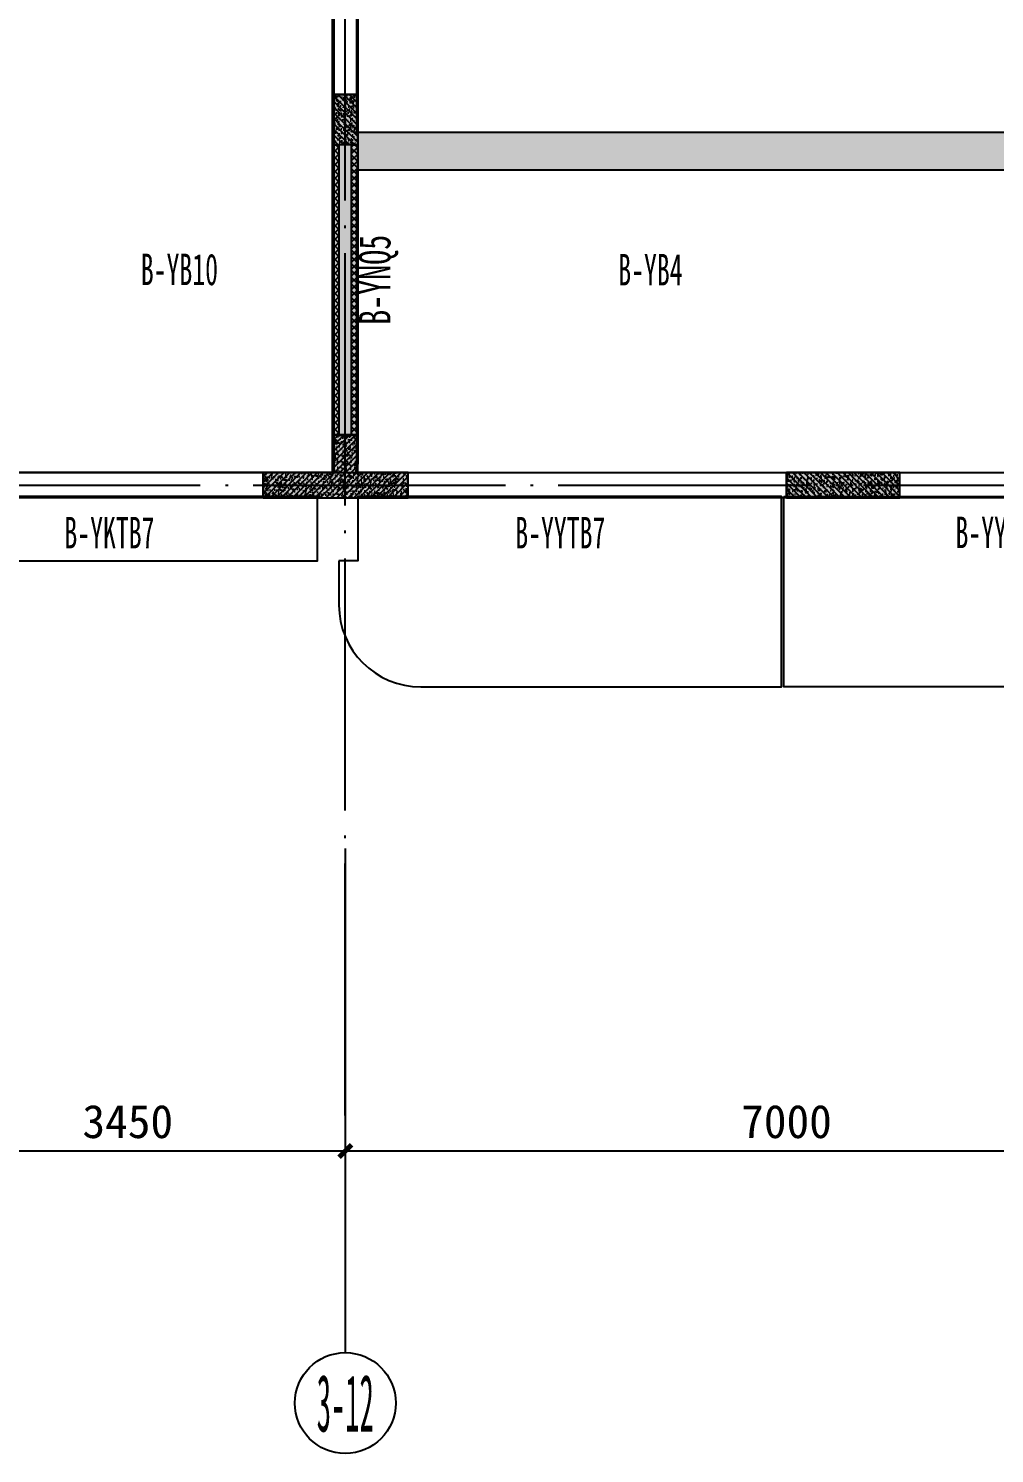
# Model space of a CAD drawing. Extents: x -3200781797 to -8106663, y 494714 to 1244925.
# Drawn here: x -8148863 to -8141201, y 919743 to 931048 of the extents above; entities that cross this region are included whole.
import ezdxf
from ezdxf.enums import TextEntityAlignment as Align

# ---------------------------------------------------------------- set-up
doc = ezdxf.new("R2010")
doc.units = 0
doc.header["$LTSCALE"] = 1000
doc.header["$MEASUREMENT"] = 0
for name, pattern in [('120-墙体$0$CONTINOUS', [0]), ('3#-轴线$0$DOTE', [2.4200000000000004, 2, -0.2, 0.02, -0.2]), ('3#4#5#$0$DASH', [0.35, 0.25, -0.1]), ('DASH', [0.35, 0.25, -0.1])]:
    doc.linetypes.add(name, pattern=pattern)
doc.layers.get('Defpoints').update_dxf_attribs({"color": 30, "linetype": 'DASH'})
for name, color, linetype in [('120-墙体$0$S-WALL', 40, 'Continuous'), ('120-墙体$0$S-WALL-BEAM', 120, 'Continuous'), ('120-墙体$0$S-WALL-COLU', 252, '120-墙体$0$CONTINOUS'), ('120-墙体$0$S-WALL-COLU-HATC', 16, 'Continuous'), ('120-墙体$0$S-WALL-HATC', 253, 'Continuous'), ('3#-轴线$0$3#-轴号$0$A-ANNO-AXIS-CIRC', 3, 'Continuous'), ('3#-轴线$0$3#-轴号$0$A-ANNO-AXIS-TEXT', 7, 'Continuous'), ('3#-轴线$0$3#-轴号$0$A-ANNO-DIMS', 3, 'Continuous'), ('3#-轴线$0$A-ANNO-DOTE', 10, '3#-轴线$0$DOTE'), ('3#-轴线$0$AXIS_TEXT', 7, 'Continuous'), ('3#4#5#$0$PC-SLAB', 6, '3#4#5#$0$DASH'), ('3#4#5#$0$S-ANNO-TEXT', 7, 'Continuous'), ('3#4#5#$0$S-PC-FQ-NYQ', 4, 'Continuous'), ('3#4#5#$0$S-PC-FQ-WYQ', 4, 'Continuous'), ('3#4#5#$0$S-PC-SLAB', 6, 'Continuous'), ('3#4#5#$0$S-WALL-HATC', 253, 'Continuous')]:
    doc.layers.add(name, color=color, linetype=linetype)
doc.layers.add('3#4#5#$0$结构板边线', color=2, linetype='Continuous', plot=False)
doc.styles.add('3#-轴线$0$3#-轴号$0$_TCH_AXIS', font='')
doc.styles.add('3#-轴线$0$3#-轴号$0$_TCH_DIM_T3', font='')
doc.styles.add('3#-轴线$0$COMPLEX', font='COMPLEX')
doc.styles.add('3#4#5#$0$外部参照 1$0$宋体', font='', dxfattribs={"width": 0.8})
doc.styles.add('3#4#5#$0$宋体', font='', dxfattribs={"width": 0.8})
doc.styles.get('3#-轴线$0$3#-轴号$0$_TCH_AXIS').set_extended_font_data('SimSun')
doc.styles.get('3#-轴线$0$3#-轴号$0$_TCH_DIM_T3').set_extended_font_data('SimSun')
doc.styles.get('3#4#5#$0$外部参照 1$0$宋体').set_extended_font_data('SimSun')
doc.styles.get('3#4#5#$0$宋体').set_extended_font_data('SimSun')
doc.dimstyles.new('3#-轴线$0$3#-轴号$0$_TCH_ARCH&&100', dxfattribs={"dimtxt": 264.3459915611814, "dimasz": 100, "dimexe": 250, "dimexo": 300, "dimgap": 100, "dimtad": 1, "dimdec": 0, "dimzin": 0, "dimdsep": 46, "dimtxsty": '3#-轴线$0$3#-轴号$0$_TCH_DIM_T3', "dimblk": '3#-轴线$0$3#-轴号$0$_ArchTick', "dimcen": 0.09, "dimclrt": 7, "dimazin": 2, "dimtfac": 1, "dimtdec": 0, "dimtix": 1, "dimtmove": 2, "dimatfit": 3, "dimfxl": 100, "dimtolj": 1, "dimtzin": 0, "dimarcsym": 0})

# ---------------------------------------------------------------- blocks, each defined once
blk = doc.blocks.new('3#4#5#$0$B-YNQ5')
at = {"layer": '3#4#5#$0$S-PC-FQ-WYQ'}
h = blk.add_hatch(dxfattribs=at)
h.set_pattern_fill('ANSI37', color=256, scale=12, angle=90)
h.set_pattern_definition([(135, (-700179.3753933299, 889530.4557070036), (-26.94076836320746, -26.94076836320745), []), (225, (-700179.3753933299, 889530.4557070036), (26.94076836320745, -26.94076836320746), [])])
h.paths.add_polyline_path([(161623.2727779609, 374629.0427384769), (161673.2727779609, 374629.0427384769), (161673.0345778133, 376929.1323038201), (161623.0345778133, 376929.1323038201)])
h = blk.add_hatch(dxfattribs=at)
h.set_pattern_fill('ANSI37', color=256, scale=12, angle=90)
h.set_pattern_definition([(135, (-700029.3753961069, 889530.455707011), (-26.94076836320746, -26.94076836320745), []), (225, (-700029.3753961069, 889530.455707011), (26.94076836320745, -26.94076836320746), [])])
h.paths.add_polyline_path([(161773.2727751837, 374629.0427384845), (161823.2727751837, 374629.0427384845), (161823.0345750361, 376929.1323038276), (161773.0345750361, 376929.1323038276)])
for points in [[(161623.2727779609, 374629.0427384769), (161673.2727779609, 374629.0427384769), (161673.0345778133, 376929.1323038201), (161623.0345778133, 376929.1323038201)], [(161623.0345775274, 376929.1323038201), (161823.034577871, 376929.1323038201), (161823.2727780187, 374629.0427384845), (161623.272777675, 374629.0427384845)], [(161773.2727751837, 374629.0427384845), (161823.2727751837, 374629.0427384845), (161823.0345750361, 376929.1323038276), (161773.0345750361, 376929.1323038276)]]:
    blk.add_lwpolyline(points, close=True, dxfattribs=at)
blk = doc.blocks.new('3#4#5#$0$A$C53EF3948')
at = {"layer": '3#4#5#$0$S-PC-FQ-WYQ', "xscale": -1}
blk.add_blockref('3#4#5#$0$B-YNQ5', (186172.6738079819, -385429.260512662), dxfattribs=at)
at = {"layer": '3#4#5#$0$S-PC-FQ-NYQ', "style": '3#4#5#$0$宋体', "width": 0.7}
blk.add_text('B-YNQ5', height=250, rotation=90, dxfattribs=at).set_placement((24683.70425050106, -9927.582095347927), align=Align.MIDDLE_LEFT)
blk = doc.blocks.new('3#4#5#$0$A$C7C4D4DCF')
at = {"layer": '3#4#5#$0$S-PC-SLAB'}
for points in [[(21009.3611694845, -500.150258674752), (24229.3611694845, -500.150258674752), (24229.3611694845, 9.849741325248033), (21009.3611694845, 9.849741325248033)], [(27929.32810633542, 9.481160311726853), (31439.63632002129, 9.481160311726853), (31439.63632002129, -1500.373667599168), (27929.32810633542, -1500.373667599168)]]:
    blk.add_lwpolyline(points, close=True, dxfattribs=at)
blk.add_lwpolyline([(24399.62161241769, -500.1502586726565), (24399.61049537227, -850.503183799854, 0.4141804521324078), (25049.80980524834, -1500.503153244266), (27909.29343446536, -1500.396355630364), (27909.32810633542, 9.481160311726853), (24548.93780027347, 9.583637793082744), (24548.92225557746, -500.1502582277753), (24399.62161241769, -500.1502586726565)], format="xyb", dxfattribs=at)
at = {"layer": '3#4#5#$0$结构板边线', "color": 6}
blk.add_lwpolyline([(28098.92225557746, -0.1497376705519855), (28098.92225557746, -0.1502586747519672)], dxfattribs=at)
at = {"layer": '3#4#5#$0$PC-SLAB', "linetype": 'ByBlock', "style": '3#4#5#$0$外部参照 1$0$宋体', "width": 0.6}
for s, p in [('B-YKTB7', (22579.58720322984, -276.2359511667746)), ('B-YYTB7', (26155.64828932279, -276.2354301625746)), ('B-YYTB8', (29647.59514322068, -276.2354301624))]:
    blk.add_text(s, height=250, rotation=359.9999999998562, dxfattribs=at).set_placement(p, align=Align.MIDDLE)
blk = doc.blocks.new('3#4#5#$0$ban3')
at = {"layer": '3#4#5#$0$S-WALL-HATC', "ltscale": 100}
h = blk.add_hatch(dxfattribs=at)
h.set_pattern_fill('AR-CONC', color=256, scale=25, angle=-270.0000000000001, style=0)
h.set_pattern_definition([(139.9999999999999, (-37341055835.11649, -2020437159.278883), (15.6880337456489, 179.3150456501884), [18.75, -206.25]), (84.99999999999994, (-37341055835.11649, -2020437159.278883), (-188.048033425003, -34.68783340324987), [15, -165]), (190.4513999999999, (-37341055833.80915, -2020437144.335963), (-172.3598855152383, 144.6273454285055), [15.93504749999986, -175.2855279999978]), (136.1841999999999, (-37341055885.11649, -2020437159.278883), (41.37975358225471, 266.8102621564111), [28.125, -309.375]), (186.6356, (-37341055881.66816, -2020437137.044697), (-243.5294677251103, 233.665676387176), [23.902572, -262.92825]), (81.18419999999995, (-37341055885.11649, -2020437159.278883), (-243.529650231331, 233.665486283407), [22.5, -247.5]), (111, (-37341055872.61649, -2020437134.278883), (100.6547226663348, 149.2267630296154), [18.75, -206.25]), (55.99999999999998, (-37341055872.61649, -2020437134.278883), (-181.2875112617132, 60.82883298039556), [15, -165]), (161.4514, (-37341055864.22858, -2020437121.843325), (-80.63262417748795, 210.0556571453725), [15.9350475, -175.285528]), (127.5, (-37341055835.11649, -2020437159.278883), (-83.22346345782788, 3.039963829322726), [0, -162.9999999999978, 0, -167.4999999999978, 0, -165.6249999999978]), (97.49999999999993, (-37341055835.11649, -2020437159.278883), (-98.60292797059002, 65.76738436053722), [0, -95.5, 0, -159.25, 0, -63.125]), (57.49999999999993, (-37341055835.11649, -2020437215.028883), (5.638717933595033, 133.4556090431022), [0, -62.5, 0, -195, 0, -258.75]), (47.49999999999995, (-37341055835.11649, -2020437240.028883), (-25.02624558307933, 145.7965423355966), [0, -81.25, 0, -129.5, 0, -183.75])])
h.paths.add_polyline_path([(-214482.0009958031, 404475.0000121126), (-214482.0009958031, 404775.0000121126), (-221282.0008585938, 404775.0000121126), (-221282.0008585938, 404475.0000121126)])
at = {"layer": '3#4#5#$0$S-PC-SLAB'}
blk.add_lwpolyline([(-214472.0009953861, 407075.0001829517), (-214472.0009953861, 404775.0000121126), (-221292.000995802, 404775.0000121126), (-221292.000995802, 405875.0000121126), (-220092.0000025203, 405874.9618342608), (-220092.0009953849, 407075.0001829517), (-214472.0009953861, 407075.0001829517)], dxfattribs=at)
for points in [[(-214292.0078049129, 402075.9156289196), (-211022.007804914, 402075.9156289196), (-211022.0078049995, 406075.9155135542), (-214292.0078049983, 406075.9155135542)], [(-214472.0009958031, 402075.0000121126), (-221292.000995802, 402075.0000121126), (-221292.000995802, 404475.0000121126), (-214472.0009958031, 404475.0000121126)]]:
    blk.add_lwpolyline(points, close=True, dxfattribs=at)
at = {"layer": '3#4#5#$0$S-WALL-HATC', "ltscale": 100}
blk.add_lwpolyline([(-214482.0009958031, 404475.0000121126), (-214482.0009958031, 404775.0000121126), (-221282.0008585938, 404775.0000121126), (-221282.0008585938, 404475.0000121126)], close=True, dxfattribs=at)
blk = doc.blocks.new('3#4#5#$0$5#')
at = {"layer": '3#4#5#$0$S-ANNO-TEXT', "xscale": -1}
blk.add_blockref('3#4#5#$0$ban3', (-43034.90157780028, -247400.4721099574), dxfattribs=at)
at = {"layer": '3#4#5#$0$PC-SLAB', "linetype": 'ByBlock', "style": '3#4#5#$0$外部参照 1$0$宋体', "width": 0.6}
for s, p in [('B-YB10', (170031.326707441, 156285.1807464121)), ('B-YB4', (173767.3276205205, 156285.1807464121))]:
    blk.add_text(s, height=250, dxfattribs=at).set_placement(p, align=Align.MIDDLE)
blk = doc.blocks.new('120-墙体')
at = {"layer": '120-墙体$0$S-WALL-COLU-HATC'}
h = blk.add_hatch(dxfattribs=at)
h.set_pattern_fill('AR-CONC', color=256, scale=10)
h.set_pattern_definition([(49.99999999999999, (9687.075450700388, -245657.8341566524), (71.72601826007535, -6.275213498259511), [7.5, -82.5]), (355, (9687.075450700388, -245657.8341566524), (-13.8751333613, 75.21921337000119), [6, -66]), (100.4514, (9693.0526187004, -245658.3570906524), (57.85093817140216, 68.94395420609536), [6.374018999999977, -70.11421119999962]), (46.18420000000002, (9687.075450700388, -245637.8341566524), (106.7241048625644, -16.55190143290181), [11.24999999999991, -123.7499999999993]), (96.6356, (9695.969125200383, -245639.2134873524), (93.46627055487033, 97.41178709004417), [9.561028799999999, -105.1713]), (351.1842, (9687.075450700388, -245637.8341566524), (93.46619451336272, 97.41186009253246), [9, -99]), (21, (9697.075450700388, -245642.8341566524), (59.69070521184616, -40.26188906653388), [7.5, -82.5]), (326.0000000000001, (9697.075450700388, -245642.8341566524), (24.33153319215817, 72.5150045046853), [6, -66]), (71.4514, (9702.049674000387, -245646.1893172524), (84.02226285814899, 32.25304967099524), [6.374019000000001, -70.1142112]), (37.50000000000001, (9687.075450700388, -245657.8341566524), (1.215985531729067, 33.28938538313115), [0, -65.19999999999999, 0, -67, 0, -66.25]), (7.499999999999999, (9687.075450700388, -245657.8341566524), (26.30695374421486, 39.44117118823603), [0, -38.2, 0, -63.7, 0, -25.25]), (327.5, (9664.7754507004, -245657.8341566524), (53.3822436172409, -2.255487173437976), [0, -25, 0, -78, 0, -103.5]), (317.5, (9654.7754507004, -245657.8341566524), (58.31861693423862, 10.01049823323177), [0, -32.5, 0, -51.8, 0, -73.5])])
h.paths.add_polyline_path([(-2550.000196011708, -8000.000515879854), (-2750.000196011708, -8000.000515879854), (-2750.000196011708, -8400.000515879854), (-2550.000196011701, -8400.000515879852)])
h = blk.add_hatch(dxfattribs=at)
h.set_pattern_fill('ANSI31', color=256, scale=250, style=0)
h.set_pattern_definition([(45, (9687.075450700388, -245657.8341566524), (-22.09708691207961, 22.09708691207961), [])])
h.paths.add_polyline_path([(-2750.000196011708, -8400.000515879854), (-2550.000196011701, -8400.000515879852), (-2550.000196011708, -8000.000515879854), (-2750.000196011708, -8000.000515879854)])
h = blk.add_hatch(dxfattribs=at)
h.set_pattern_fill('AR-CONC', color=256, scale=10, angle=90)
h.set_pattern_definition([(140, (224491.5126408452, 4537.052479688762), (6.275213498259515, 71.72601826007535), [7.5, -82.5]), (85, (224491.5126408452, 4537.052479688762), (-75.21921337000119, -13.8751333613), [6, -66]), (190.4514, (224492.0355748452, 4543.02964768876), (-68.94395420609536, 57.85093817140216), [6.374018999999978, -70.11421119999964]), (136.1842, (224471.5126408452, 4537.052479688762), (16.55190143290181, 106.7241048625644), [11.24999999999992, -123.7499999999993]), (186.6356, (224472.8919715452, 4545.946154188758), (-97.41178709004417, 93.46627055487033), [9.561028799999978, -105.1712999999998]), (81.18419999999999, (224471.5126408452, 4537.052479688762), (-97.41186009253246, 93.46619451336272), [9, -99]), (111, (224476.5126408452, 4547.052479688762), (40.26188906653389, 59.69070521184616), [7.5, -82.5]), (56.00000000000002, (224476.5126408452, 4547.052479688762), (-72.5150045046853, 24.33153319215818), [6, -66]), (161.4514, (224479.8678014452, 4552.026702988762), (-32.25304967099523, 84.02226285814899), [6.374019000000001, -70.1142112]), (127.5, (224491.5126408452, 4537.052479688762), (-33.28938538313115, 1.215985531729069), [0, -65.19999999999999, 0, -67, 0, -66.25]), (97.49999999999993, (224491.5126408452, 4537.052479688762), (-39.44117118823603, 26.30695374421486), [0, -38.19999999999999, 0, -63.7, 0, -25.25]), (57.49999999999998, (224491.5126408452, 4514.752479688759), (2.255487173437979, 53.3822436172409), [0, -24.99999999999996, 0, -77.99999999999984, 0, -103.4999999999998]), (47.49999999999999, (224491.5126408452, 4504.752479688759), (-10.01049823323177, 58.31861693423862), [0, -32.5, 0, -51.8, 0, -73.5])])
h.paths.add_polyline_path([(-2550.000000539585, -11000), (-2000.0000005396, -11000.01577594737), (-2000.000000539585, -11200.01577594737), (-2750.000000539585, -11200), (-3150.000000539585, -11200), (-3150.000000539585, -11000), (-2750, -11000), (-2750, -10700.00009191037), (-2550.000000000233, -10700.00009191036)])
h = blk.add_hatch(dxfattribs=at)
h.set_pattern_fill('ANSI31', color=256, scale=250, angle=90, style=0)
h.set_pattern_definition([(135, (224491.5126408452, 4537.052479688762), (-22.09708691207961, -22.09708691207961), [])])
h.paths.add_polyline_path([(-2550.000000539585, -11000), (-2000.0000005396, -11000.01577594737), (-2000.000000539585, -11200.01577594737), (-2750.000000539585, -11200), (-3150.000000539585, -11200), (-3150.000000539585, -11000), (-2750, -11000), (-2750, -10700.00009191037), (-2550.000000000233, -10700.00009191036)])
h = blk.add_hatch(dxfattribs=at)
h.set_pattern_fill('AR-CONC', color=256, scale=10)
h.set_pattern_definition([(49.99999999999999, (-11554.74921846861, -252107.8154490572), (71.72601826007535, -6.275213498259511), [7.5, -82.5]), (355, (-11554.74921846861, -252107.8154490572), (-13.8751333613, 75.21921337000119), [6, -66]), (100.4514, (-11548.7720504686, -252108.3383830572), (57.85093817140216, 68.94395420609536), [6.374018999999973, -70.11421119999956]), (46.18420000000002, (-11554.74921846861, -252087.8154490572), (106.7241048625644, -16.55190143290181), [11.2499999999999, -123.7499999999992]), (96.6356, (-11545.85554396862, -252089.1947797572), (93.46627055487033, 97.41178709004417), [9.561028799999999, -105.1713]), (351.1842, (-11554.74921846861, -252087.8154490572), (93.46619451336272, 97.41186009253246), [9, -99]), (21, (-11544.74921846861, -252092.8154490572), (59.69070521184616, -40.26188906653388), [7.5, -82.5]), (326.0000000000001, (-11544.74921846861, -252092.8154490572), (24.33153319215817, 72.5150045046853), [6, -66]), (71.4514, (-11539.77499516861, -252096.1706096572), (84.02226285814899, 32.25304967099524), [6.374019000000001, -70.1142112]), (37.50000000000001, (-11554.74921846861, -252107.8154490572), (1.215985531729067, 33.28938538313115), [0, -65.19999999999999, 0, -67, 0, -66.25]), (7.499999999999999, (-11554.74921846861, -252107.8154490572), (26.30695374421486, 39.44117118823603), [0, -38.2, 0, -63.7, 0, -25.25]), (327.5, (-11577.0492184686, -252107.8154490572), (53.3822436172409, -2.255487173437976), [0, -25, 0, -78, 0, -103.5]), (317.5, (-11587.0492184686, -252107.8154490572), (58.31861693423862, 10.01049823323177), [0, -32.5, 0, -51.8, 0, -73.5])])
h.paths.add_polyline_path([(-7050, -11200.00019601171), (-7050, -11000.00019601171), (-6150.000000000015, -11000.00129538469), (-6150.000000000007, -11200.00129538469)])
h = blk.add_hatch(dxfattribs=at)
h.set_pattern_fill('ANSI31', color=256, scale=250, style=0)
h.set_pattern_definition([(45, (-11554.74921846861, -252107.8154490572), (-22.09708691207961, 22.09708691207961), [])])
h.paths.add_polyline_path([(-7050, -11000.00019601171), (-7050, -11200.00019601171), (-6150.000000000007, -11200.00129538469), (-6150.000000000015, -11000.00129538469)])
at = {"layer": '120-墙体$0$S-WALL-HATC'}
for points in [[(-2550.0002049373, -11000.00051587985), (-2550.0002049373, -8000.000515879851), (-2750.0002049373, -8000.000515879851), (-2750.0002049373, -11000.00051587985), (-2650.000204937285, -11066.66718254652)], [(-6600, -11200), (-6599.999999999993, -11000), (-7049.999999999993, -11000), (-7050, -11200)], [(-6150.000000000015, -11000), (-6599.999999999993, -11000), (-6600, -11200), (-6150, -11200)], [(-2650, -11066.66666666667), (-2750, -11000), (-3150, -11000), (-3150, -11200), (-2650, -11200)], [(-2000.000000000015, -11000), (-2750, -11000), (-2650, -11066.66666666667), (-2650, -11200), (-2000, -11200)]]:
    blk.add_hatch(color=256, dxfattribs=at).paths.add_polyline_path(points)
at = {"layer": '120-墙体$0$S-WALL'}
for p, q in [((-2750.000196011708, -7933.333373326636), (-2750.000196011708, -10933.33337332664)), ((-2550.0002049373, -8000.000515879852), (-2750.0002049373, -8000.000515879853)), ((-2550.0002049373, -11000.00051587985), (-2550.0002049373, -8000.000515879852)), ((-6599.999999999993, -11000), (-7049.999999999993, -11000)), ((-7050, -11200), (-7049.999999999993, -11000)), ((-6150.000000000015, -11000), (-6599.999999999993, -11000)), ((-6150, -11200), (-6150.000000000015, -11000)), ((-2750, -11000), (-3150, -11000)), ((-3150, -11200), (-3150, -11000)), ((-2000.000000000015, -11000), (-2750, -11000)), ((-2000, -11200), (-2000.000000000015, -11000)), ((-6600, -11200), (-7050, -11200)), ((-6150, -11200), (-6600, -11200)), ((-2650, -11200), (-3150, -11200)), ((-2000, -11200), (-2650, -11200))]:
    blk.add_line(p, q, dxfattribs=at)
at = {"layer": '120-墙体$0$S-WALL-BEAM'}
for points in [[(-2549.999210441369, -3300.000287245691), (-2749.999602464784, -3300.000287245691), (-2750.0002049373, -8000.000515879853), (-2549.999812913884, -8000.000515879852)], [(-9050, -10999.99960797658), (-9050.000000000007, -11200), (-7050, -11200.00019601171), (-7050, -10999.99980398829)], [(-6150, -10999.99960797658), (-6150, -11200), (-3150, -11200.00019601171), (-3150, -10999.99980398829)], [(-2000, -10999.99960797658), (-2000, -11200), (100, -11200.00019601171), (100, -10999.99980398829)]]:
    blk.add_lwpolyline(points, close=True, dxfattribs=at)
at = {"layer": '120-墙体$0$S-WALL-COLU', "lineweight": -2}
for points in [[(-2550.000196011708, -8000.000515879854), (-2750.000196011708, -8000.000515879854), (-2750.000196011708, -8400.000515879854), (-2550.000196011701, -8400.000515879852)], [(-7050, -11200.00019601171), (-7050, -11000.00019601171), (-6150.000000000015, -11000.00129538469), (-6150.000000000007, -11200.00129538469)]]:
    blk.add_lwpolyline(points, close=True, dxfattribs=at)
at = {"layer": '120-墙体$0$S-WALL-COLU', "linetype": 'ByBlock'}
blk.add_lwpolyline([(-2550.000000539585, -11000), (-2000.0000005396, -11000.01577594737), (-2000.000000539585, -11200.01577594737), (-2750.000000539585, -11200), (-3150.000000539585, -11200), (-3150.000000539585, -11000), (-2750, -11000), (-2750, -10700.00009191037), (-2550.000000000233, -10700.00009191036), (-2550.000000539585, -11000)], dxfattribs=at)
blk = doc.blocks.new('3#-轴线$0$_AXISO')
blk.add_circle((0, 0), 0.5)
at = {"layer": '3#-轴线$0$AXIS_TEXT', "style": '3#-轴线$0$COMPLEX', "width": 1.041666666666667}
blk.add_attdef('A', text='', height=0.56, dxfattribs=at).set_placement((-0.25, -0.28), (0.25, -0.28), align=Align.FIT)
blk = doc.blocks.new('3#-轴线$0$3#-轴号$0$_ArchTick')
at = {"color": 0, "linetype": 'ByBlock', "const_width": 0.4}
blk.add_lwpolyline([(-0.5, -0.5), (0.5, 0.5)], dxfattribs=at)
blk = doc.blocks.new('*D2030')
at = {"layer": '3#-轴线$0$3#-轴号$0$A-ANNO-DIMS', "color": 0, "lineweight": -2, "transparency": 16777216}
for p, q in [((20900, -15881.51446492399), (20900, -16631.51446492399)), ((24350, -15881.51446492399), (24350, -16631.51446492399)), ((20900, -16381.51446492399), (24350, -16381.51446492399))]:
    blk.add_line(p, q, dxfattribs=at)
at = {"layer": 'Defpoints', "color": 0, "transparency": 16777216}
for p in [(20900, -15581.51446492399), (24350, -15581.51446492399), (24350, -16381.51446492399)]:
    blk.add_point(p, dxfattribs=at)
at = {"layer": '3#-轴线$0$3#-轴号$0$A-ANNO-DIMS', "color": 0, "lineweight": -2, "transparency": 16777216, "xscale": 100, "yscale": 100, "zscale": 100, "rotation": 180}
blk.add_blockref('3#-轴线$0$3#-轴号$0$_ArchTick', (20900, -16381.51446492399), dxfattribs=at)
at = {"layer": '3#-轴线$0$3#-轴号$0$A-ANNO-DIMS', "color": 0, "lineweight": -2, "transparency": 16777216, "xscale": 100, "yscale": 100, "zscale": 100}
blk.add_blockref('3#-轴线$0$3#-轴号$0$_ArchTick', (24350, -16381.51446492399), dxfattribs=at)
at = {"layer": '3#-轴线$0$3#-轴号$0$A-ANNO-DIMS', "color": 7, "transparency": 16777216, "insert": (22625, -16149.3414691434), "char_height": 264.3459915611814, "attachment_point": 5, "style": '3#-轴线$0$3#-轴号$0$_TCH_DIM_T3'}
blk.add_mtext('\\A1;3450', dxfattribs=at)
blk = doc.blocks.new('*D2031')
at = {"layer": '3#-轴线$0$3#-轴号$0$A-ANNO-DIMS', "color": 0, "lineweight": -2, "transparency": 16777216}
for p, q in [((24350, -15881.51446492399), (24350, -16631.51446492399)), ((31350, -15881.51446492399), (31350, -16631.51446492399)), ((24350, -16381.51446492399), (31350, -16381.51446492399))]:
    blk.add_line(p, q, dxfattribs=at)
at = {"layer": 'Defpoints', "color": 0, "transparency": 16777216}
for p in [(24350, -15581.51446492399), (31350, -15581.51446492399), (31350, -16381.51446492399)]:
    blk.add_point(p, dxfattribs=at)
at = {"layer": '3#-轴线$0$3#-轴号$0$A-ANNO-DIMS', "color": 0, "lineweight": -2, "transparency": 16777216, "xscale": 100, "yscale": 100, "zscale": 100, "rotation": 180}
blk.add_blockref('3#-轴线$0$3#-轴号$0$_ArchTick', (24350, -16381.51446492399), dxfattribs=at)
at = {"layer": '3#-轴线$0$3#-轴号$0$A-ANNO-DIMS', "color": 0, "lineweight": -2, "transparency": 16777216, "xscale": 100, "yscale": 100, "zscale": 100}
blk.add_blockref('3#-轴线$0$3#-轴号$0$_ArchTick', (31350, -16381.51446492399), dxfattribs=at)
at = {"layer": '3#-轴线$0$3#-轴号$0$A-ANNO-DIMS', "color": 7, "transparency": 16777216, "insert": (27850, -16149.3414691434), "char_height": 264.3459915611814, "attachment_point": 5, "style": '3#-轴线$0$3#-轴号$0$_TCH_DIM_T3'}
blk.add_mtext('\\A1;7000', dxfattribs=at)
blk = doc.blocks.new('3#-轴线$0$3#-轴号')
at = {"layer": '3#-轴线$0$3#-轴号$0$A-ANNO-AXIS-CIRC'}
blk.add_line((24350, -13981.51446492398), (24350, -17981.51446492398), dxfattribs=at)
ref = blk.add_blockref('3#-轴线$0$_AXISO', (24350, -18381.51446492398), dxfattribs=dict(at, xscale=800, yscale=800, zscale=800))
ref.add_attrib('A', '3-12', dxfattribs={"layer": '3#-轴线$0$3#-轴号$0$A-ANNO-AXIS-TEXT', "height": 452.5483399593904, "style": '3#-轴线$0$3#-轴号$0$_TCH_AXIS', "width": 0.3496093749999973}).set_placement((24123.72583002031, -18607.78863490367), (24576.27416997969, -18607.78863490367), align=Align.FIT)
at = {"layer": '3#-轴线$0$3#-轴号$0$A-ANNO-DIMS'}
for p1, p2, picture, middle in [((20900, -15581.51446492399), (24350, -15581.51446492399), '*D2030', (22625, -16149.3414691434)), ((24350, -15581.51446492399), (31350, -15581.51446492399), '*D2031', (27850, -16149.3414691434))]:
    dim = blk.add_aligned_dim(p1=p1, p2=p2, distance=-800, dimstyle='3#-轴线$0$3#-轴号$0$_TCH_ARCH&&100', dxfattribs=at)
    dim.commit()
    dim.dimension.update_dxf_attribs({"geometry": picture, "text_midpoint": middle})
blk = doc.blocks.new('3#-轴线')
at = {"layer": '3#-轴线$0$A-ANNO-DOTE'}
for points in [[(24350, -16100), (24350, -3200)], [(-3000, -11100), (44800, -11100)]]:
    blk.add_lwpolyline(points, dxfattribs=at)
blk.add_blockref('3#-轴线$0$3#-轴号', (0, 0))

msp = doc.modelspace()

# ---------------------------------------------------------------- block references
msp.add_blockref('3#-轴线', (-8170700.435511587, 938524.6198560873))
at = {"xscale": -1, "rotation": 3.622788229407092e-06}
msp.add_blockref('120-墙体', (-8149000.436219759, 938524.6199066709), dxfattribs=at)
at = {"layer": '3#4#5#$0$S-ANNO-TEXT'}
msp.add_blockref('3#4#5#$0$A$C53EF3948', (-8170800.443592959, 938624.7631010424), dxfattribs=at)
at = {"layer": '3#4#5#$0$S-PC-SLAB'}
msp.add_blockref('3#4#5#$0$5#', (-8317697.236654709, 772849.7631162296), dxfattribs=at)
at = {"layer": '3#4#5#$0$S-PC-SLAB', "color": 1}
msp.add_blockref('3#4#5#$0$A$C7C4D4DCF', (-8170800.443592959, 927324.7630478161), dxfattribs=at)

doc.saveas('drawing.dxf')
